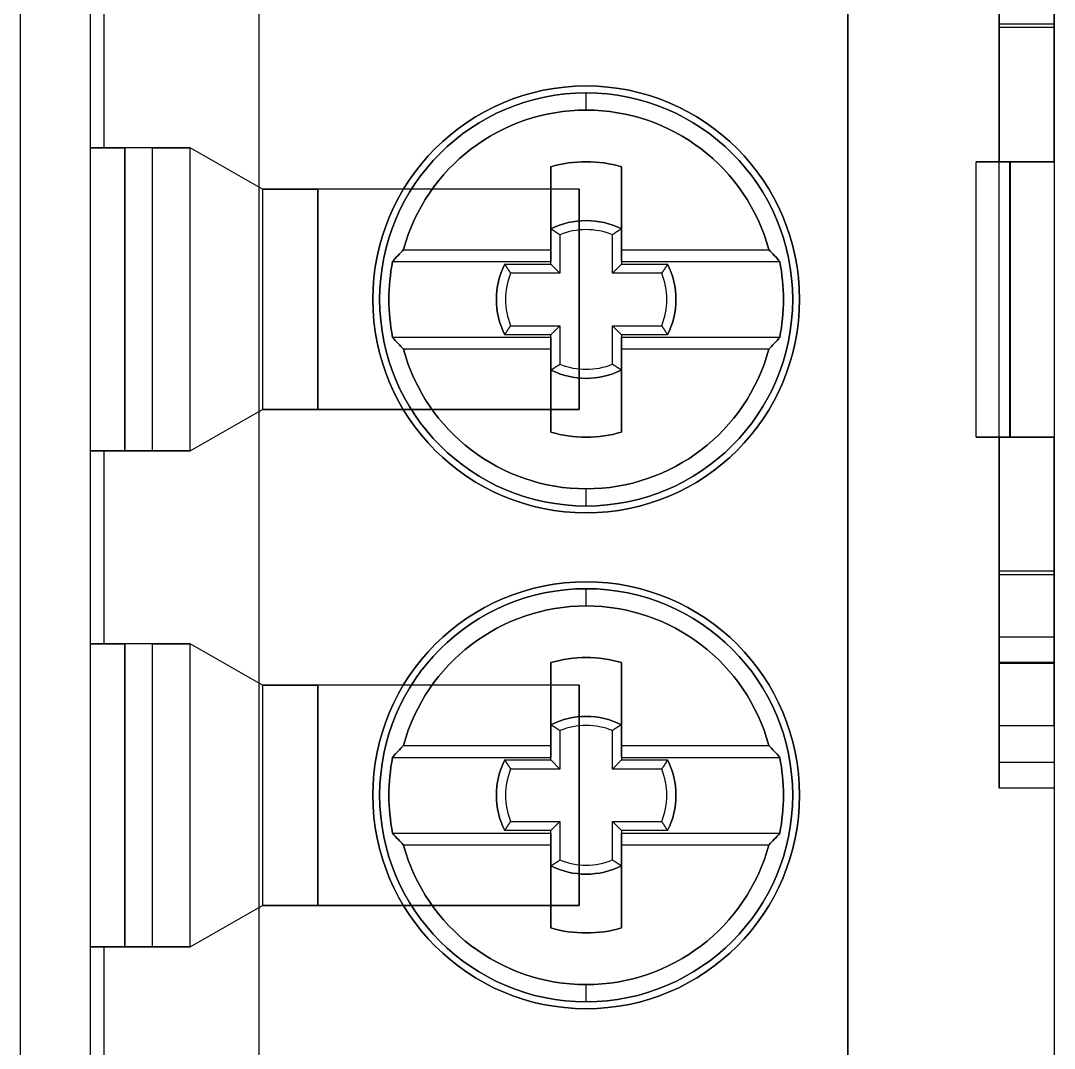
# Model space of a CAD drawing. Header units: inches. Extents: x 0 to 92454, y -34894 to 11.
# Drawn here: x 0.747 to 1.339, y 4.233 to 4.821 of the extents above; entities that cross this region are included whole.
import ezdxf

# ---------------------------------------------------------------- set-up
doc = ezdxf.new("R2010")
doc.units = ezdxf.units.IN
doc.header["$MEASUREMENT"] = 0

# ---------------------------------------------------------------- blocks, each defined once
blk = doc.blocks.new('2023_07_21_11_46_31_0481')
at = {"color": 7}
for p, q in [((18.986, 92.2, 123), (18.986, 182.6, 123)), ((20, 92.2, 151.99), (20, 182.6, 151.99)), ((22.45, 92.3, 123), (22.45, 137.3, 123)), ((31, 135.7, 142.19), (31, 93.9, 142.19)), ((31, 93.9, 151.99), (31, 135.7, 151.99)), ((34, 135.3, 152), (34, 94.3, 152)), ((20, 120.6, 151.79), (20, 123.4, 151.79)), ((20, 120.6, 123.39), (20, 123.4, 123.39)), ((20.2, 120.6, 151.99), (20.2, 123.4, 151.99)), ((20.2, 120.6, 151.99), (20.2, 123.4, 151.99)), ((20.2, 120.6, 123.19), (20.2, 123.4, 123.19)), ((34, 123.301, 142.19), (34, 120.4, 142.19)), ((34, 122.397, 151.69), (33.2, 122.397, 151.69)), ((33.2, 122.397, 151.69), (33.2, 120.4, 151.69)), ((34, 122.397, 151.69), (33.2, 122.397, 151.69)), ((34, 122.397, 151.69), (34, 120.4, 151.69)), ((34, 122.348, 150.853), (33.2, 122.348, 150.853)), ((34, 122.348, 150.853), (33.2, 122.348, 150.853)), ((27.2, 121.5, 145.49), (27.2, 121.5, 151.99)), ((27.2, 121.5, 145.49), (27.2, 121.5, 151.99)), ((27.2, 121.15, 147.89), (27.2, 121.4, 145.49)), ((27.2, 121.15, 147.89), (27.2, 121.4, 145.49)), ((20.2, 120.6, 151.99), (20.5, 120.6, 151.99)), ((20.5, 120.6, 151.99), (20.5, 116.2, 151.99)), ((21.45, 116.2, 130.69), (21.45, 120.6, 130.69)), ((22.5, 120, 130.69), (21.45, 120.6, 130.69)), ((26.685, 120.327, 146.79), (26.685, 120.327, 147.89)), ((26.685, 120.327, 146.79), (26.685, 118.95, 146.79)), ((26.685, 119.123, 147.89), (26.685, 120.327, 147.89)), ((27.715, 120.327, 146.79), (27.715, 120.327, 147.89)), ((27.715, 118.95, 146.79), (27.715, 120.327, 146.79)), ((27.715, 120.327, 147.89), (27.715, 119.123, 147.89)), ((34, 120.4, 151.69), (33.2, 120.4, 151.69)), ((33.2, 120.4, 150.684), (34, 120.4, 150.684)), ((33.356, 116.4, 142.19), (33.356, 120.4, 142.19)), ((33.356, 120.4, 142.19), (34, 120.4, 142.19)), ((27.1, 120, 130.69), (22.5, 120, 130.69)), ((27.1, 116.8, 130.69), (27.1, 120, 130.69)), ((26.688, 118.912, 146.79), (26.688, 119.425, 146.79)), ((27.712, 119.425, 146.79), (27.712, 118.912, 146.79)), ((26.819, 119.34, 146.3), (26.819, 118.781, 146.3)), ((27.581, 118.781, 146.3), (27.581, 119.34, 146.3)), ((24.547, 119.123, 147.89), (26.685, 119.123, 147.89)), ((27.715, 119.123, 147.89), (29.853, 119.123, 147.89)), ((24.389, 118.95, 146.79), (26.685, 118.95, 146.79)), ((26.017, 118.912, 146.79), (26.688, 118.912, 146.79)), ((27.712, 118.912, 146.79), (28.383, 118.912, 146.79)), ((27.715, 118.95, 146.79), (30.011, 118.95, 146.79)), ((26.819, 118.781, 146.3), (26.102, 118.781, 146.3)), ((28.298, 118.781, 146.3), (27.581, 118.781, 146.3)), ((26.102, 118.019, 146.3), (26.819, 118.019, 146.3)), ((26.819, 118.019, 146.3), (26.819, 117.46, 146.3)), ((27.581, 117.46, 146.3), (27.581, 118.019, 146.3)), ((27.581, 118.019, 146.3), (28.298, 118.019, 146.3)), ((26.688, 117.888, 146.79), (26.017, 117.888, 146.79)), ((26.688, 117.375, 146.79), (26.688, 117.888, 146.79)), ((28.383, 117.888, 146.79), (27.712, 117.888, 146.79)), ((27.712, 117.888, 146.79), (27.712, 117.375, 146.79)), ((24.389, 117.85, 146.79), (26.685, 117.85, 146.79)), ((26.685, 117.85, 146.79), (26.685, 116.473, 146.79)), ((27.715, 117.85, 146.79), (30.011, 117.85, 146.79)), ((27.715, 116.473, 146.79), (27.715, 117.85, 146.79)), ((26.685, 117.677, 147.89), (24.547, 117.677, 147.89)), ((26.685, 116.473, 147.89), (26.685, 117.677, 147.89)), ((27.715, 117.677, 147.89), (27.715, 116.473, 147.89)), ((29.853, 117.677, 147.89), (27.715, 117.677, 147.89)), ((21.45, 116.2, 130.69), (22.5, 116.8, 130.69)), ((22.5, 116.8, 130.69), (27.1, 116.8, 130.69)), ((26.685, 116.473, 146.79), (26.685, 116.473, 147.89)), ((27.715, 116.473, 146.79), (27.715, 116.473, 147.89)), ((33.2, 116.4, 151.69), (34, 116.4, 151.69)), ((33.2, 116.4, 151.69), (33.2, 114.403, 151.69)), ((34, 116.4, 150.684), (33.2, 116.4, 150.684)), ((34, 116.4, 142.19), (33.356, 116.4, 142.19)), ((34, 116.4, 151.69), (34, 114.403, 151.69)), ((34, 116.4, 142.19), (34, 113.499, 142.19)), ((20, 113.4, 151.79), (20, 116.2, 151.79)), ((20, 113.4, 123.39), (20, 116.2, 123.39)), ((20.5, 116.2, 151.99), (20.2, 116.2, 151.99)), ((20.2, 113.4, 151.99), (20.2, 116.2, 151.99)), ((20.2, 113.4, 151.99), (20.2, 116.2, 151.99)), ((20.2, 113.4, 123.19), (20.2, 116.2, 123.19)), ((27.2, 115.4, 145.49), (27.2, 115.65, 147.89)), ((27.2, 115.4, 145.49), (27.2, 115.65, 147.89)), ((27.2, 115.3, 151.99), (27.2, 115.3, 145.49)), ((27.2, 115.3, 151.99), (27.2, 115.3, 145.49)), ((34, 114.452, 150.853), (33.2, 114.452, 150.853)), ((34, 114.452, 150.853), (33.2, 114.452, 150.853)), ((27.2, 114.3, 145.49), (27.2, 114.3, 151.99)), ((27.2, 114.3, 145.49), (27.2, 114.3, 151.99)), ((34, 114.403, 151.69), (33.2, 114.403, 151.69)), ((34, 114.403, 151.69), (33.2, 114.403, 151.69)), ((27.2, 113.95, 147.89), (27.2, 114.2, 145.49)), ((27.2, 113.95, 147.89), (27.2, 114.2, 145.49)), ((20.2, 113.4, 151.99), (20.5, 113.4, 151.99)), ((20.5, 113.4, 151.99), (20.5, 109, 151.99)), ((21.45, 109, 130.69), (21.45, 113.4, 130.69)), ((22.5, 112.8, 130.69), (21.45, 113.4, 130.69)), ((33.2, 111.301, 142.19), (33.2, 113.499, 142.19)), ((33.2, 113.499, 142.19), (34, 113.499, 142.19)), ((26.685, 113.127, 146.79), (26.685, 113.127, 147.89)), ((26.685, 113.127, 146.79), (26.685, 111.75, 146.79)), ((26.685, 111.923, 147.89), (26.685, 113.127, 147.89)), ((27.715, 113.127, 146.79), (27.715, 113.127, 147.89)), ((27.715, 111.75, 146.79), (27.715, 113.127, 146.79)), ((27.715, 113.127, 147.89), (27.715, 111.923, 147.89)), ((34, 113.126, 144.542), (33.2, 113.126, 144.542)), ((34, 113.112, 149.844), (33.2, 113.112, 149.844)), ((34, 113.112, 149.844), (33.2, 113.112, 149.844)), ((27.1, 112.8, 130.69), (22.5, 112.8, 130.69)), ((27.1, 109.6, 130.69), (27.1, 112.8, 130.69)), ((26.688, 111.712, 146.79), (26.688, 112.225, 146.79)), ((27.712, 112.225, 146.79), (27.712, 111.712, 146.79)), ((34, 112.206, 149.605), (33.2, 112.206, 149.605)), ((34, 112.206, 149.605), (33.2, 112.206, 149.605)), ((26.819, 112.14, 146.3), (26.819, 111.581, 146.3)), ((27.581, 111.581, 146.3), (27.581, 112.14, 146.3)), ((24.547, 111.923, 147.89), (26.685, 111.923, 147.89)), ((27.715, 111.923, 147.89), (29.853, 111.923, 147.89)), ((24.389, 111.75, 146.79), (26.685, 111.75, 146.79)), ((26.017, 111.712, 146.79), (26.688, 111.712, 146.79)), ((27.712, 111.712, 146.79), (28.383, 111.712, 146.79)), ((27.715, 111.75, 146.79), (30.011, 111.75, 146.79)), ((26.819, 111.581, 146.3), (26.102, 111.581, 146.3)), ((28.298, 111.581, 146.3), (27.581, 111.581, 146.3)), ((34, 111.674, 144.542), (33.2, 111.674, 144.542)), ((34, 111.301, 142.19), (33.2, 111.301, 142.19)), ((34, 111.301, 142.19), (34, 95.8, 142.19)), ((26.102, 110.819, 146.3), (26.819, 110.819, 146.3)), ((26.819, 110.819, 146.3), (26.819, 110.26, 146.3)), ((27.581, 110.26, 146.3), (27.581, 110.819, 146.3)), ((27.581, 110.819, 146.3), (28.298, 110.819, 146.3)), ((26.688, 110.688, 146.79), (26.017, 110.688, 146.79)), ((26.688, 110.175, 146.79), (26.688, 110.688, 146.79)), ((28.383, 110.688, 146.79), (27.712, 110.688, 146.79)), ((27.712, 110.688, 146.79), (27.712, 110.175, 146.79)), ((24.389, 110.65, 146.79), (26.685, 110.65, 146.79)), ((26.685, 110.65, 146.79), (26.685, 109.273, 146.79)), ((27.715, 110.65, 146.79), (30.011, 110.65, 146.79)), ((27.715, 109.273, 146.79), (27.715, 110.65, 146.79)), ((26.685, 110.477, 147.89), (24.547, 110.477, 147.89)), ((26.685, 109.273, 147.89), (26.685, 110.477, 147.89)), ((27.715, 110.477, 147.89), (27.715, 109.273, 147.89)), ((29.853, 110.477, 147.89), (27.715, 110.477, 147.89)), ((21.45, 109, 130.69), (22.5, 109.6, 130.69)), ((22.5, 109.6, 130.69), (27.1, 109.6, 130.69)), ((26.685, 109.273, 146.79), (26.685, 109.273, 147.89)), ((27.715, 109.273, 146.79), (27.715, 109.273, 147.89)), ((20, 106.2, 151.79), (20, 109, 151.79)), ((20, 106.2, 123.39), (20, 109, 123.39)), ((20.5, 109, 151.99), (20.2, 109, 151.99)), ((20.2, 106.2, 151.99), (20.2, 109, 151.99)), ((20.2, 106.2, 151.99), (20.2, 109, 151.99)), ((20.2, 106.2, 123.19), (20.2, 109, 123.19)), ((27.2, 108.2, 145.49), (27.2, 108.45, 147.89)), ((27.2, 108.2, 145.49), (27.2, 108.45, 147.89)), ((27.2, 108.1, 151.99), (27.2, 108.1, 145.49)), ((27.2, 108.1, 151.99), (27.2, 108.1, 145.49))]:
    blk.add_line(p, q, dxfattribs=at)
at = {"color": 7, "extrusion": (-0.994891, 0, 0.100955)}
blk.add_line((18.986, 92.2, 123), (18.986, 182.6, 123), dxfattribs=at)
at = {"color": 7, "extrusion": (1, 0, 0)}
for p, q in [((20, 92.2, 151.99), (20, 182.6, 151.99)), ((31, 93.9, 151.99), (31, 135.7, 151.99)), ((31, 135.7, 142.19), (31, 93.9, 142.19)), ((20, 120.6, 151.79), (20, 123.4, 151.79)), ((20, 116.2, 143.99), (20, 120.6, 143.99)), ((20, 120.6, 143.99), (20, 120.6, 151.79)), ((26.685, 120.327, 146.79), (26.685, 118.95, 146.79)), ((26.685, 120.327, 146.79), (26.685, 120.327, 147.89)), ((26.685, 119.123, 147.89), (26.685, 120.327, 147.89)), ((26.685, 118.95, 146.79), (26.685, 119.123, 147.89)), ((26.685, 117.677, 147.89), (26.685, 117.85, 146.79)), ((26.685, 117.85, 146.79), (26.685, 116.473, 146.79)), ((26.685, 116.473, 147.89), (26.685, 117.677, 147.89)), ((26.685, 116.473, 146.79), (26.685, 116.473, 147.89)), ((20, 113.4, 151.79), (20, 116.2, 151.79)), ((20, 116.2, 151.79), (20, 116.2, 143.99)), ((20, 109, 143.99), (20, 113.4, 143.99)), ((20, 113.4, 143.99), (20, 113.4, 151.79)), ((26.685, 113.127, 146.79), (26.685, 111.75, 146.79)), ((26.685, 113.127, 146.79), (26.685, 113.127, 147.89)), ((26.685, 111.923, 147.89), (26.685, 113.127, 147.89)), ((26.685, 111.75, 146.79), (26.685, 111.923, 147.89)), ((26.685, 110.477, 147.89), (26.685, 110.65, 146.79)), ((26.685, 110.65, 146.79), (26.685, 109.273, 146.79)), ((26.685, 109.273, 147.89), (26.685, 110.477, 147.89)), ((26.685, 109.273, 146.79), (26.685, 109.273, 147.89)), ((20, 106.2, 151.79), (20, 109, 151.79)), ((20, 109, 151.79), (20, 109, 143.99))]:
    blk.add_line(p, q, dxfattribs=at)
at = {"color": 7, "extrusion": (0, 0, -1)}
for p, q in [((22.45, 92.3, 123.19), (22.45, 137.3, 123.19)), ((20, 120.6, 143.99), (20, 123.4, 143.99)), ((20.2, 120.6, 123.19), (20.2, 123.4, 123.19)), ((20, 116.2, 143.99), (20, 120.6, 143.99)), ((20.9, 120.6, 123.19), (20.2, 120.6, 123.19)), ((21.45, 120.6, 150.99), (20.5, 120.6, 150.99)), ((20.5, 116.2, 150.99), (20.5, 120.6, 150.99)), ((20.9, 116.2, 123.19), (20.9, 120.6, 123.19)), ((22.5, 120, 150.99), (21.45, 120.6, 150.99)), ((22.5, 120, 134.89), (22.5, 116.8, 134.89)), ((27.1, 120, 134.89), (22.5, 120, 134.89)), ((23.3, 120, 150.99), (22.5, 120, 150.99)), ((23.3, 116.8, 150.99), (23.3, 120, 150.99)), ((27.1, 120, 134.89), (27.1, 116.8, 134.89)), ((21.45, 116.2, 150.99), (22.5, 116.8, 150.99)), ((27.1, 116.8, 134.89), (22.5, 116.8, 134.89)), ((22.5, 116.8, 150.99), (23.3, 116.8, 150.99)), ((20, 113.4, 143.99), (20, 116.2, 143.99)), ((20.2, 113.4, 123.19), (20.2, 116.2, 123.19)), ((20.2, 116.2, 123.19), (20.9, 116.2, 123.19)), ((21.45, 116.2, 150.99), (20.5, 116.2, 150.99)), ((20, 109, 143.99), (20, 113.4, 143.99)), ((20.9, 113.4, 123.19), (20.2, 113.4, 123.19)), ((21.45, 113.4, 150.99), (20.5, 113.4, 150.99)), ((20.5, 109, 150.99), (20.5, 113.4, 150.99)), ((20.9, 109, 123.19), (20.9, 113.4, 123.19)), ((22.5, 112.8, 150.99), (21.45, 113.4, 150.99)), ((22.5, 112.8, 134.89), (22.5, 109.6, 134.89)), ((27.1, 112.8, 134.89), (22.5, 112.8, 134.89)), ((23.3, 112.8, 150.99), (22.5, 112.8, 150.99)), ((23.3, 109.6, 150.99), (23.3, 112.8, 150.99)), ((27.1, 112.8, 134.89), (27.1, 109.6, 134.89)), ((21.45, 109, 150.99), (22.5, 109.6, 150.99)), ((27.1, 109.6, 134.89), (22.5, 109.6, 134.89)), ((22.5, 109.6, 150.99), (23.3, 109.6, 150.99)), ((20, 106.2, 143.99), (20, 109, 143.99)), ((20.2, 106.2, 123.19), (20.2, 109, 123.19)), ((20.2, 109, 123.19), (20.9, 109, 123.19)), ((21.45, 109, 150.99), (20.5, 109, 150.99))]:
    blk.add_line(p, q, dxfattribs=at)
at = {"color": 7, "extrusion": (-1, 0, 0)}
for p, q in [((22.45, 92.3, 123), (22.45, 137.3, 123)), ((22.45, 92.3, 123.19), (22.45, 137.3, 123.19)), ((34, 135.3, 152), (34, 94.3, 152)), ((20, 120.6, 143.99), (20, 123.4, 143.99)), ((20, 120.6, 123.39), (20, 123.4, 123.39)), ((34, 123.301, 142.19), (34, 120.4, 142.19)), ((33.2, 122.397, 151.69), (33.2, 120.4, 151.69)), ((34, 122.397, 151.69), (34, 120.4, 151.69)), ((20, 120.6, 123.39), (20, 120.6, 143.99)), ((20.5, 120.6, 150.99), (20.5, 120.6, 151.99)), ((20.5, 116.2, 150.99), (20.5, 120.6, 150.99)), ((20.5, 120.6, 151.99), (20.5, 116.2, 151.99)), ((20.9, 120.6, 123.19), (20.9, 120.6, 129.09)), ((20.9, 116.2, 123.19), (20.9, 120.6, 123.19)), ((20.9, 116.2, 129.09), (20.9, 120.6, 129.09)), ((21.45, 116.2, 130.69), (21.45, 120.6, 130.69)), ((21.45, 120.6, 129.64), (21.45, 120.6, 130.69)), ((21.45, 116.2, 129.64), (21.45, 120.6, 129.64)), ((27.715, 120.327, 147.89), (27.715, 119.123, 147.89)), ((27.715, 120.327, 146.79), (27.715, 120.327, 147.89)), ((27.715, 118.95, 146.79), (27.715, 120.327, 146.79)), ((33.2, 120.4, 151.69), (33.2, 120.4, 150.684)), ((34, 120.4, 151.69), (34, 120.4, 151.99)), ((34, 120.4, 151.99), (34, 116.4, 151.99)), ((34, 120.4, 142.19), (34, 120.4, 150.684)), ((22.5, 120, 143.104), (22.5, 116.8, 143.104)), ((22.5, 120, 143.104), (22.5, 120, 134.89)), ((22.5, 120, 134.89), (22.5, 116.8, 134.89)), ((23.3, 120, 144.49), (23.3, 116.8, 144.49)), ((23.3, 116.8, 150.99), (23.3, 120, 150.99)), ((23.3, 120, 150.99), (23.3, 120, 144.49)), ((27.1, 116.8, 130.69), (27.1, 120, 130.69)), ((27.1, 120, 134.89), (27.1, 116.8, 134.89)), ((27.1, 120, 130.69), (27.1, 120, 134.89)), ((27.715, 119.123, 147.89), (27.715, 118.95, 146.79)), ((27.715, 117.85, 146.79), (27.715, 117.677, 147.89)), ((27.715, 116.473, 146.79), (27.715, 117.85, 146.79)), ((27.715, 117.677, 147.89), (27.715, 116.473, 147.89)), ((22.5, 116.8, 143.104), (22.5, 116.8, 134.89)), ((23.3, 116.8, 150.99), (23.3, 116.8, 144.49)), ((27.1, 116.8, 134.89), (27.1, 116.8, 130.69)), ((27.715, 116.473, 146.79), (27.715, 116.473, 147.89)), ((33.2, 116.4, 151.69), (33.2, 114.403, 151.69)), ((33.2, 116.4, 150.684), (33.2, 116.4, 151.69)), ((34, 116.4, 151.99), (34, 116.4, 151.69)), ((34, 116.4, 151.69), (34, 114.403, 151.69)), ((34, 116.4, 142.19), (34, 113.499, 142.19)), ((34, 116.4, 150.684), (34, 116.4, 142.19)), ((20, 113.4, 143.99), (20, 116.2, 143.99)), ((20, 116.2, 143.99), (20, 116.2, 123.39)), ((20, 113.4, 123.39), (20, 116.2, 123.39)), ((20.5, 116.2, 150.99), (20.5, 116.2, 151.99)), ((20.9, 116.2, 123.19), (20.9, 116.2, 129.09)), ((21.45, 116.2, 129.64), (21.45, 116.2, 130.69)), ((20, 113.4, 123.39), (20, 113.4, 143.99)), ((20.5, 113.4, 150.99), (20.5, 113.4, 151.99)), ((20.5, 109, 150.99), (20.5, 113.4, 150.99)), ((20.5, 113.4, 151.99), (20.5, 109, 151.99)), ((20.9, 113.4, 123.19), (20.9, 113.4, 129.09)), ((20.9, 109, 123.19), (20.9, 113.4, 123.19)), ((20.9, 109, 129.09), (20.9, 113.4, 129.09)), ((21.45, 109, 130.69), (21.45, 113.4, 130.69)), ((21.45, 113.4, 129.64), (21.45, 113.4, 130.69)), ((21.45, 109, 129.64), (21.45, 113.4, 129.64)), ((33.2, 111.301, 142.19), (33.2, 113.499, 142.19)), ((33.2, 113.499, 142.19), (33.2, 113.126, 144.542)), ((34, 113.499, 142.19), (34, 113.126, 144.542)), ((27.715, 113.127, 147.89), (27.715, 111.923, 147.89)), ((27.715, 113.127, 146.79), (27.715, 113.127, 147.89)), ((27.715, 111.75, 146.79), (27.715, 113.127, 146.79)), ((22.5, 112.8, 143.104), (22.5, 109.6, 143.104)), ((22.5, 112.8, 143.104), (22.5, 112.8, 134.89)), ((22.5, 112.8, 134.89), (22.5, 109.6, 134.89)), ((23.3, 112.8, 144.49), (23.3, 109.6, 144.49)), ((23.3, 109.6, 150.99), (23.3, 112.8, 150.99)), ((23.3, 112.8, 150.99), (23.3, 112.8, 144.49)), ((27.1, 109.6, 130.69), (27.1, 112.8, 130.69)), ((27.1, 112.8, 134.89), (27.1, 109.6, 134.89)), ((27.1, 112.8, 130.69), (27.1, 112.8, 134.89)), ((27.715, 111.923, 147.89), (27.715, 111.75, 146.79)), ((33.2, 111.674, 144.542), (33.2, 111.301, 142.19)), ((34, 111.674, 144.542), (34, 111.301, 142.19)), ((34, 111.301, 142.19), (34, 95.8, 142.19)), ((27.715, 110.65, 146.79), (27.715, 110.477, 147.89)), ((27.715, 109.273, 146.79), (27.715, 110.65, 146.79)), ((27.715, 110.477, 147.89), (27.715, 109.273, 147.89)), ((22.5, 109.6, 143.104), (22.5, 109.6, 134.89)), ((23.3, 109.6, 150.99), (23.3, 109.6, 144.49)), ((27.1, 109.6, 134.89), (27.1, 109.6, 130.69)), ((27.715, 109.273, 146.79), (27.715, 109.273, 147.89)), ((20, 106.2, 143.99), (20, 109, 143.99)), ((20, 109, 143.99), (20, 109, 123.39)), ((20, 106.2, 123.39), (20, 109, 123.39)), ((20.5, 109, 150.99), (20.5, 109, 151.99)), ((20.9, 109, 123.19), (20.9, 109, 129.09)), ((21.45, 109, 129.64), (21.45, 109, 130.69))]:
    blk.add_line(p, q, dxfattribs=at)
at = {"color": 7, "extrusion": (0, -1, 0)}
for p, q in [((20, 120.6, 143.99), (20, 120.6, 151.79)), ((20, 120.6, 123.39), (20, 120.6, 143.99)), ((20.2, 120.6, 151.99), (20.5, 120.6, 151.99)), ((20.9, 120.6, 123.19), (20.2, 120.6, 123.19)), ((21.45, 120.6, 150.99), (20.5, 120.6, 150.99)), ((20.5, 120.6, 150.99), (20.5, 120.6, 151.99)), ((20.9, 120.6, 123.19), (20.9, 120.6, 129.09)), ((20.9, 120.6, 129.09), (21.45, 120.6, 129.64)), ((21.45, 120.6, 129.64), (21.45, 120.6, 130.69)), ((21.45, 120.6, 130.69), (21.45, 120.6, 150.99)), ((22.5, 120, 143.104), (23.3, 120, 144.49)), ((23.3, 120, 150.99), (22.5, 120, 150.99)), ((22.5, 120, 150.99), (22.5, 120, 143.104)), ((27.1, 120, 134.89), (22.5, 120, 134.89)), ((22.5, 120, 134.89), (22.5, 120, 130.69)), ((27.1, 120, 130.69), (22.5, 120, 130.69)), ((23.3, 120, 150.99), (23.3, 120, 144.49)), ((27.1, 120, 130.69), (27.1, 120, 134.89)), ((33.2, 116.4, 151.971), (32.866, 116.4, 147.112)), ((32.866, 116.4, 147.112), (33.361, 116.4, 142.256)), ((34, 116.4, 150.684), (33.2, 116.4, 150.684)), ((33.2, 116.4, 150.684), (33.2, 116.4, 151.69)), ((33.2, 116.4, 151.69), (34, 116.4, 151.69)), ((34, 116.4, 151.99), (33.2, 116.4, 151.971)), ((33.357, 116.4, 142.256), (33.356, 116.4, 142.19)), ((34, 116.4, 142.19), (33.356, 116.4, 142.19)), ((33.361, 116.4, 142.256), (33.357, 116.4, 142.256)), ((34, 116.4, 150.684), (34, 116.4, 142.19)), ((34, 116.4, 151.99), (34, 116.4, 151.69)), ((20, 113.4, 143.99), (20, 113.4, 151.79)), ((20, 113.4, 123.39), (20, 113.4, 143.99)), ((20.2, 113.4, 151.99), (20.5, 113.4, 151.99)), ((20.9, 113.4, 123.19), (20.2, 113.4, 123.19)), ((21.45, 113.4, 150.99), (20.5, 113.4, 150.99)), ((20.5, 113.4, 150.99), (20.5, 113.4, 151.99)), ((20.9, 113.4, 123.19), (20.9, 113.4, 129.09)), ((20.9, 113.4, 129.09), (21.45, 113.4, 129.64)), ((21.45, 113.4, 129.64), (21.45, 113.4, 130.69)), ((21.45, 113.4, 130.69), (21.45, 113.4, 150.99)), ((22.5, 112.8, 143.104), (23.3, 112.8, 144.49)), ((23.3, 112.8, 150.99), (22.5, 112.8, 150.99)), ((22.5, 112.8, 150.99), (22.5, 112.8, 143.104)), ((27.1, 112.8, 134.89), (22.5, 112.8, 134.89)), ((22.5, 112.8, 134.89), (22.5, 112.8, 130.69)), ((27.1, 112.8, 130.69), (22.5, 112.8, 130.69)), ((23.3, 112.8, 150.99), (23.3, 112.8, 144.49)), ((27.1, 112.8, 130.69), (27.1, 112.8, 134.89))]:
    blk.add_line(p, q, dxfattribs=at)
at = {"color": 7, "extrusion": (-0.707107, 0, 0.707107)}
for p, q in [((20.9, 120.6, 129.09), (21.45, 120.6, 129.64)), ((20.9, 116.2, 129.09), (20.9, 120.6, 129.09)), ((21.45, 116.2, 129.64), (21.45, 120.6, 129.64)), ((20.9, 116.2, 129.09), (21.45, 116.2, 129.64)), ((20.9, 113.4, 129.09), (21.45, 113.4, 129.64)), ((20.9, 109, 129.09), (20.9, 113.4, 129.09)), ((21.45, 109, 129.64), (21.45, 113.4, 129.64)), ((20.9, 109, 129.09), (21.45, 109, 129.64))]:
    blk.add_line(p, q, dxfattribs=at)
at = {"color": 7, "extrusion": (-0.496139, -0.868243, 0)}
for p, q in [((22.5, 120, 130.69), (21.45, 120.6, 130.69)), ((22.5, 120, 150.99), (21.45, 120.6, 150.99)), ((21.45, 120.6, 130.69), (21.45, 120.6, 150.99)), ((22.5, 120, 134.89), (22.5, 120, 130.69)), ((22.5, 120, 143.104), (22.5, 120, 134.89)), ((22.5, 120, 150.99), (22.5, 120, 143.104)), ((22.5, 112.8, 130.69), (21.45, 113.4, 130.69)), ((22.5, 112.8, 150.99), (21.45, 113.4, 150.99)), ((21.45, 113.4, 130.69), (21.45, 113.4, 150.99)), ((22.5, 112.8, 134.89), (22.5, 112.8, 130.69)), ((22.5, 112.8, 143.104), (22.5, 112.8, 134.89)), ((22.5, 112.8, 150.99), (22.5, 112.8, 143.104))]:
    blk.add_line(p, q, dxfattribs=at)
at = {"color": 7, "extrusion": (-0.99764, 0, 0.068656)}
for p, q in [((33.2, 120.4, 151.971), (32.866, 120.4, 147.112)), ((32.866, 116.4, 147.112), (32.866, 120.4, 147.112)), ((33.2, 116.4, 151.971), (33.2, 120.4, 151.971)), ((33.2, 116.4, 151.971), (32.866, 116.4, 147.112))]:
    blk.add_line(p, q, dxfattribs=at)
at = {"color": 7, "extrusion": (-0.994842, 0, -0.101437)}
for p, q in [((32.866, 120.4, 147.112), (33.361, 120.4, 142.256)), ((32.866, 116.4, 147.112), (32.866, 120.4, 147.112)), ((33.361, 116.4, 142.256), (33.361, 120.4, 142.256)), ((32.866, 116.4, 147.112), (33.361, 116.4, 142.256))]:
    blk.add_line(p, q, dxfattribs=at)
at = {"color": 7, "extrusion": (0, 1, 0)}
for p, q in [((32.866, 120.4, 147.112), (33.361, 120.4, 142.256)), ((33.2, 120.4, 151.971), (32.866, 120.4, 147.112)), ((34, 120.4, 151.99), (33.2, 120.4, 151.971)), ((34, 120.4, 151.69), (33.2, 120.4, 151.69)), ((33.2, 120.4, 151.69), (33.2, 120.4, 150.684)), ((33.2, 120.4, 150.684), (34, 120.4, 150.684)), ((33.356, 120.4, 142.19), (34, 120.4, 142.19)), ((33.357, 120.4, 142.256), (33.356, 120.4, 142.19)), ((33.361, 120.4, 142.256), (33.357, 120.4, 142.256)), ((34, 120.4, 142.19), (34, 120.4, 150.684)), ((34, 120.4, 151.69), (34, 120.4, 151.99)), ((27.1, 116.8, 134.89), (22.5, 116.8, 134.89)), ((22.5, 116.8, 130.69), (27.1, 116.8, 130.69)), ((22.5, 116.8, 134.89), (22.5, 116.8, 130.69)), ((23.3, 116.8, 144.49), (22.5, 116.8, 143.104)), ((22.5, 116.8, 150.99), (22.5, 116.8, 143.104)), ((22.5, 116.8, 150.99), (23.3, 116.8, 150.99)), ((23.3, 116.8, 150.99), (23.3, 116.8, 144.49)), ((27.1, 116.8, 134.89), (27.1, 116.8, 130.69)), ((20, 116.2, 143.99), (20, 116.2, 123.39)), ((20, 116.2, 151.79), (20, 116.2, 143.99)), ((20.2, 116.2, 123.19), (20.9, 116.2, 123.19)), ((20.5, 116.2, 151.99), (20.2, 116.2, 151.99)), ((20.5, 116.2, 150.99), (20.5, 116.2, 151.99)), ((21.45, 116.2, 150.99), (20.5, 116.2, 150.99)), ((20.9, 116.2, 129.09), (21.45, 116.2, 129.64)), ((20.9, 116.2, 123.19), (20.9, 116.2, 129.09)), ((21.45, 116.2, 130.69), (21.45, 116.2, 150.99)), ((21.45, 116.2, 129.64), (21.45, 116.2, 130.69)), ((27.1, 109.6, 134.89), (22.5, 109.6, 134.89)), ((22.5, 109.6, 130.69), (27.1, 109.6, 130.69)), ((22.5, 109.6, 134.89), (22.5, 109.6, 130.69)), ((23.3, 109.6, 144.49), (22.5, 109.6, 143.104)), ((22.5, 109.6, 150.99), (22.5, 109.6, 143.104)), ((22.5, 109.6, 150.99), (23.3, 109.6, 150.99)), ((23.3, 109.6, 150.99), (23.3, 109.6, 144.49)), ((27.1, 109.6, 134.89), (27.1, 109.6, 130.69)), ((20, 109, 143.99), (20, 109, 123.39)), ((20, 109, 151.79), (20, 109, 143.99)), ((20.2, 109, 123.19), (20.9, 109, 123.19)), ((20.5, 109, 151.99), (20.2, 109, 151.99)), ((20.5, 109, 150.99), (20.5, 109, 151.99)), ((21.45, 109, 150.99), (20.5, 109, 150.99)), ((20.9, 109, 129.09), (21.45, 109, 129.64)), ((20.9, 109, 123.19), (20.9, 109, 129.09)), ((21.45, 109, 130.69), (21.45, 109, 150.99)), ((21.45, 109, 129.64), (21.45, 109, 130.69))]:
    blk.add_line(p, q, dxfattribs=at)
at = {"color": 7, "extrusion": (-0.02379, 0, 0.999717)}
for p, q in [((34, 120.4, 151.99), (33.2, 120.4, 151.971)), ((33.2, 116.4, 151.971), (33.2, 120.4, 151.971)), ((34, 120.4, 151.99), (34, 116.4, 151.99)), ((34, 116.4, 151.99), (33.2, 116.4, 151.971))]:
    blk.add_line(p, q, dxfattribs=at)
at = {"color": 7, "extrusion": (-0.999986, 0, 0.005202)}
for p, q in [((33.356, 116.4, 142.19), (33.356, 120.4, 142.19)), ((33.357, 120.4, 142.256), (33.356, 120.4, 142.19)), ((33.357, 116.4, 142.256), (33.357, 120.4, 142.256)), ((33.357, 116.4, 142.256), (33.356, 116.4, 142.19))]:
    blk.add_line(p, q, dxfattribs=at)
at = {"color": 7, "extrusion": (-2.31898e-06, 0, 1)}
for p, q in [((33.361, 120.4, 142.256), (33.357, 120.4, 142.256)), ((33.357, 116.4, 142.256), (33.357, 120.4, 142.256)), ((33.361, 116.4, 142.256), (33.361, 120.4, 142.256)), ((33.361, 116.4, 142.256), (33.357, 116.4, 142.256))]:
    blk.add_line(p, q, dxfattribs=at)
at = {"color": 7, "extrusion": (-0.866025, 0, 0.5)}
for p, q in [((22.5, 120, 143.104), (23.3, 120, 144.49)), ((22.5, 120, 143.104), (22.5, 116.8, 143.104)), ((23.3, 120, 144.49), (23.3, 116.8, 144.49)), ((23.3, 116.8, 144.49), (22.5, 116.8, 143.104)), ((22.5, 112.8, 143.104), (23.3, 112.8, 144.49)), ((22.5, 112.8, 143.104), (22.5, 109.6, 143.104)), ((23.3, 112.8, 144.49), (23.3, 109.6, 144.49)), ((23.3, 109.6, 144.49), (22.5, 109.6, 143.104))]:
    blk.add_line(p, q, dxfattribs=at)
at = {"color": 7, "extrusion": (0.965926, 0, 0.258819)}
for p, q in [((26.688, 118.912, 146.79), (26.688, 119.425, 146.79)), ((26.819, 119.34, 146.3), (26.819, 118.781, 146.3)), ((26.688, 118.912, 146.79), (26.819, 118.781, 146.3)), ((26.688, 117.888, 146.79), (26.819, 118.019, 146.3)), ((26.819, 118.019, 146.3), (26.819, 117.46, 146.3)), ((26.688, 117.375, 146.79), (26.688, 117.888, 146.79)), ((26.688, 111.712, 146.79), (26.688, 112.225, 146.79)), ((26.819, 112.14, 146.3), (26.819, 111.581, 146.3)), ((26.688, 111.712, 146.79), (26.819, 111.581, 146.3)), ((26.688, 110.688, 146.79), (26.819, 110.819, 146.3)), ((26.819, 110.819, 146.3), (26.819, 110.26, 146.3)), ((26.688, 110.175, 146.79), (26.688, 110.688, 146.79))]:
    blk.add_line(p, q, dxfattribs=at)
at = {"color": 7, "extrusion": (-0.965926, 0, 0.258819)}
for p, q in [((27.712, 119.425, 146.79), (27.712, 118.912, 146.79)), ((27.581, 118.781, 146.3), (27.581, 119.34, 146.3)), ((27.712, 118.912, 146.79), (27.581, 118.781, 146.3)), ((27.712, 117.888, 146.79), (27.581, 118.019, 146.3)), ((27.581, 117.46, 146.3), (27.581, 118.019, 146.3)), ((27.712, 117.888, 146.79), (27.712, 117.375, 146.79)), ((27.712, 112.225, 146.79), (27.712, 111.712, 146.79)), ((27.581, 111.581, 146.3), (27.581, 112.14, 146.3)), ((27.712, 111.712, 146.79), (27.581, 111.581, 146.3)), ((27.712, 110.688, 146.79), (27.581, 110.819, 146.3)), ((27.581, 110.26, 146.3), (27.581, 110.819, 146.3)), ((27.712, 110.688, 146.79), (27.712, 110.175, 146.79))]:
    blk.add_line(p, q, dxfattribs=at)
at = {"color": 7, "extrusion": (0, -0.987801, 0.155722)}
for p, q in [((24.547, 119.123, 147.89), (26.685, 119.123, 147.89)), ((26.685, 118.95, 146.79), (26.685, 119.123, 147.89)), ((27.715, 119.123, 147.89), (27.715, 118.95, 146.79)), ((27.715, 119.123, 147.89), (29.853, 119.123, 147.89)), ((24.389, 118.95, 146.79), (26.685, 118.95, 146.79)), ((27.715, 118.95, 146.79), (30.011, 118.95, 146.79)), ((24.547, 111.923, 147.89), (26.685, 111.923, 147.89)), ((26.685, 111.75, 146.79), (26.685, 111.923, 147.89)), ((27.715, 111.923, 147.89), (27.715, 111.75, 146.79)), ((27.715, 111.923, 147.89), (29.853, 111.923, 147.89)), ((24.389, 111.75, 146.79), (26.685, 111.75, 146.79)), ((27.715, 111.75, 146.79), (30.011, 111.75, 146.79))]:
    blk.add_line(p, q, dxfattribs=at)
at = {"color": 7, "extrusion": (0, -0.965926, 0.258819)}
for p, q in [((26.017, 118.912, 146.79), (26.688, 118.912, 146.79)), ((26.688, 118.912, 146.79), (26.819, 118.781, 146.3)), ((27.712, 118.912, 146.79), (27.581, 118.781, 146.3)), ((27.712, 118.912, 146.79), (28.383, 118.912, 146.79)), ((26.819, 118.781, 146.3), (26.102, 118.781, 146.3)), ((28.298, 118.781, 146.3), (27.581, 118.781, 146.3)), ((26.017, 111.712, 146.79), (26.688, 111.712, 146.79)), ((26.688, 111.712, 146.79), (26.819, 111.581, 146.3)), ((27.712, 111.712, 146.79), (27.581, 111.581, 146.3)), ((27.712, 111.712, 146.79), (28.383, 111.712, 146.79)), ((26.819, 111.581, 146.3), (26.102, 111.581, 146.3)), ((28.298, 111.581, 146.3), (27.581, 111.581, 146.3))]:
    blk.add_line(p, q, dxfattribs=at)
at = {"color": 7, "extrusion": (0, 0.965926, 0.258819)}
for p, q in [((26.102, 118.019, 146.3), (26.819, 118.019, 146.3)), ((26.688, 117.888, 146.79), (26.819, 118.019, 146.3)), ((27.581, 118.019, 146.3), (28.298, 118.019, 146.3)), ((27.712, 117.888, 146.79), (27.581, 118.019, 146.3)), ((26.688, 117.888, 146.79), (26.017, 117.888, 146.79)), ((28.383, 117.888, 146.79), (27.712, 117.888, 146.79)), ((26.102, 110.819, 146.3), (26.819, 110.819, 146.3)), ((26.688, 110.688, 146.79), (26.819, 110.819, 146.3)), ((27.581, 110.819, 146.3), (28.298, 110.819, 146.3)), ((27.712, 110.688, 146.79), (27.581, 110.819, 146.3)), ((26.688, 110.688, 146.79), (26.017, 110.688, 146.79)), ((28.383, 110.688, 146.79), (27.712, 110.688, 146.79))]:
    blk.add_line(p, q, dxfattribs=at)
at = {"color": 7, "extrusion": (0, 0.987801, 0.155722)}
for p, q in [((24.389, 117.85, 146.79), (26.685, 117.85, 146.79)), ((26.685, 117.677, 147.89), (26.685, 117.85, 146.79)), ((27.715, 117.85, 146.79), (27.715, 117.677, 147.89)), ((27.715, 117.85, 146.79), (30.011, 117.85, 146.79)), ((26.685, 117.677, 147.89), (24.547, 117.677, 147.89)), ((29.853, 117.677, 147.89), (27.715, 117.677, 147.89)), ((24.389, 110.65, 146.79), (26.685, 110.65, 146.79)), ((26.685, 110.477, 147.89), (26.685, 110.65, 146.79)), ((27.715, 110.65, 146.79), (27.715, 110.477, 147.89)), ((27.715, 110.65, 146.79), (30.011, 110.65, 146.79)), ((26.685, 110.477, 147.89), (24.547, 110.477, 147.89)), ((29.853, 110.477, 147.89), (27.715, 110.477, 147.89))]:
    blk.add_line(p, q, dxfattribs=at)
at = {"color": 7, "extrusion": (-0.496139, 0.868243, 0)}
for p, q in [((21.45, 116.2, 130.69), (22.5, 116.8, 130.69)), ((21.45, 116.2, 150.99), (22.5, 116.8, 150.99)), ((22.5, 116.8, 150.99), (22.5, 116.8, 143.104)), ((22.5, 116.8, 143.104), (22.5, 116.8, 134.89)), ((22.5, 116.8, 134.89), (22.5, 116.8, 130.69)), ((21.45, 116.2, 130.69), (21.45, 116.2, 150.99)), ((21.45, 109, 130.69), (22.5, 109.6, 130.69)), ((21.45, 109, 150.99), (22.5, 109.6, 150.99)), ((22.5, 109.6, 150.99), (22.5, 109.6, 143.104)), ((22.5, 109.6, 143.104), (22.5, 109.6, 134.89)), ((22.5, 109.6, 134.89), (22.5, 109.6, 130.69)), ((21.45, 109, 130.69), (21.45, 109, 150.99))]:
    blk.add_line(p, q, dxfattribs=at)
at = {"color": 7, "extrusion": (0, 0.987676, 0.15651)}
for p, q in [((33.2, 113.499, 142.19), (34, 113.499, 142.19)), ((33.2, 113.499, 142.19), (33.2, 113.126, 144.542)), ((34, 113.499, 142.19), (34, 113.126, 144.542)), ((34, 113.126, 144.542), (33.2, 113.126, 144.542))]:
    blk.add_line(p, q, dxfattribs=at)
at = {"color": 7, "extrusion": (0, -0.987676, 0.15651)}
for p, q in [((34, 111.674, 144.542), (33.2, 111.674, 144.542)), ((33.2, 111.674, 144.542), (33.2, 111.301, 142.19)), ((34, 111.674, 144.542), (34, 111.301, 142.19)), ((34, 111.301, 142.19), (33.2, 111.301, 142.19))]:
    blk.add_line(p, q, dxfattribs=at)
at = {"color": 7, "extrusion": (1, 0, 0)}
for centre, radius, start, end in [((122.397, 149.49, 33.2), 2.2, 3.0081, 90), ((122.397, 149.49, 34), 2.2, 3.0081, 90), ((119.369, 173.83, 33.2), 23.169, 272.5495, 277.3853), ((119.369, 173.83, 34), 23.169, 272.5495, 277.3853), ((117.431, 173.83, 33.2), 23.169, 262.6147, 267.4505), ((117.431, 173.83, 34), 23.169, 262.6147, 267.4505), ((114.403, 149.49, 33.2), 2.2, 90, 176.9919), ((114.403, 149.49, 34), 2.2, 90, 176.9919)]:
    blk.add_arc(centre, radius, start, end, dxfattribs=at)
at = {"color": 7, "extrusion": (-1, 0, 0)}
for centre, radius, start, end in [((-122.397, 149.49, -33.2), 2.2, 90, 176.9919), ((-122.397, 149.49, -34), 2.2, 90, 176.9919), ((-122.502, 149.663, -33.2), 1.2, 82.6147, 171.3068), ((-122.502, 149.663, -33.2), 1.2, 82.6147, 171.3068), ((-122.502, 149.663, -34), 1.2, 82.6147, 171.3068), ((-122.502, 149.663, -34), 1.2, 82.6147, 171.3068), ((-119.369, 173.83, -33.2), 23.169, 262.6147, 267.4505), ((-119.369, 173.83, -34), 23.169, 262.6147, 267.4505), ((-117.431, 173.83, -33.2), 23.169, 272.5495, 277.3853), ((-117.431, 173.83, -34), 23.169, 272.5495, 277.3853), ((-114.298, 149.663, -33.2), 1.2, 8.6932, 97.3853), ((-114.298, 149.663, -33.2), 1.2, 8.6932, 97.3853), ((-114.298, 149.663, -34), 1.2, 8.6932, 97.3853), ((-114.298, 149.663, -34), 1.2, 8.6932, 97.3853), ((-114.403, 149.49, -33.2), 2.2, 3.0081, 90), ((-114.403, 149.49, -34), 2.2, 3.0081, 90), ((-130.148, 147.24, -33.2), 17.234, 350.9956, 8.6932), ((-130.148, 147.24, -33.2), 17.234, 350.9956, 8.6932), ((-130.148, 147.24, -34), 17.234, 350.9956, 8.6932), ((-130.148, 147.24, -34), 17.234, 350.9956, 8.6932), ((-63.602, 152.16, -33.2), 48.672, 183.0081, 189.0044), ((-63.602, 152.16, -33.2), 48.672, 183.0081, 189.0044), ((-63.602, 152.16, -34), 48.672, 183.0081, 189.0044), ((-63.602, 152.16, -34), 48.672, 183.0081, 189.0044)]:
    blk.add_arc(centre, radius, start, end, dxfattribs=at)
at = {"color": 7, "extrusion": (0, 0, -1)}
for centre, radius, start, end in [((-27.2, 118.4, -151.99), 3.1, 270, 90), ((-27.2, 118.4, -145.49), 3.1, 270, 90), ((-27.2, 118.4, -145.49), 3.1, 90, 270), ((-27.2, 118.4, -151.99), 3.1, 90, 270), ((-27.2, 118.4, -145.49), 3, 270, 90), ((-27.2, 118.4, -145.49), 3, 90, 270), ((-27.2, 118.4, -147.89), 2.75, 15.2523, 90), ((-27.2, 118.4, -147.89), 2.75, 90, 164.7477), ((-27.2, 118.55, -147.89), 1.85, 73.8366, 106.1634), ((-27.2, 118.4, -146.79), 1.146, 63.4329, 116.5671), ((-27.2, 118.4, -146.79), 2.865, 348.9302, 11.0698), ((-27.042, 118.4, -146.79), 1.146, 333.4329, 26.5671), ((-27.358, 118.4, -146.79), 1.146, 153.4329, 206.5671), ((-27.2, 118.4, -146.79), 2.865, 168.9302, 191.0698), ((-27.2, 118.4, -147.89), 2.75, 270, 344.7477), ((-27.2, 118.4, -147.89), 2.75, 195.2523, 270), ((-27.2, 118.4, -146.79), 1.146, 243.4329, 296.5671), ((-27.2, 118.25, -147.89), 1.85, 253.8366, 286.1634), ((-27.2, 111.2, -151.99), 3.1, 270, 90), ((-27.2, 111.2, -145.49), 3.1, 270, 90), ((-27.2, 111.2, -145.49), 3.1, 90, 270), ((-27.2, 111.2, -151.99), 3.1, 90, 270), ((-27.2, 111.2, -145.49), 3, 270, 90), ((-27.2, 111.2, -145.49), 3, 90, 270), ((-27.2, 111.2, -147.89), 2.75, 15.2523, 90), ((-27.2, 111.2, -147.89), 2.75, 90, 164.7477), ((-27.2, 111.35, -147.89), 1.85, 73.8366, 106.1634), ((-27.2, 111.2, -146.79), 1.146, 63.4329, 116.5671), ((-27.2, 111.2, -146.79), 2.865, 348.9302, 11.0698), ((-27.042, 111.2, -146.79), 1.146, 333.4329, 26.5671), ((-27.358, 111.2, -146.79), 1.146, 153.4329, 206.5671), ((-27.2, 111.2, -146.79), 2.865, 168.9302, 191.0698), ((-27.2, 111.2, -147.89), 2.75, 270, 344.7477), ((-27.2, 111.2, -147.89), 2.75, 195.2523, 270), ((-27.2, 111.2, -146.79), 1.146, 243.4329, 296.5671), ((-27.2, 111.05, -147.89), 1.85, 253.8366, 286.1634)]:
    blk.add_arc(centre, radius, start, end, dxfattribs=at)
at = {"color": 7}
for centre, radius, start, end in [((27.2, 118.4, 145.49), 3.1, 90, 270), ((27.2, 118.4, 151.99), 3.1, 90, 270), ((27.2, 118.4, 145.49), 3.1, 270, 90), ((27.2, 118.4, 151.99), 3.1, 270, 90), ((27.2, 118.4, 145.49), 3, 90, 270), ((27.2, 118.4, 145.49), 3, 270, 90), ((27.2, 118.4, 147.89), 2.75, 90, 164.7477), ((27.2, 118.4, 147.89), 2.75, 15.2523, 90), ((27.2, 118.55, 146.79), 1.85, 73.8366, 106.1634), ((27.2, 118.55, 146.79), 1.85, 73.8366, 106.1634), ((27.2, 118.55, 147.89), 1.85, 73.8366, 106.1634), ((27.2, 118.4, 146.79), 1.146, 63.4329, 116.5671), ((27.2, 118.4, 146.3), 1.014, 67.9332, 112.0668), ((27.2, 118.4, 146.3), 1.014, 67.9332, 112.0668), ((27.2, 118.4, 146.79), 2.865, 168.9302, 191.0698), ((27.042, 118.4, 146.79), 1.146, 153.4329, 206.5671), ((27.358, 118.4, 146.79), 1.146, 333.4329, 26.5671), ((27.2, 118.4, 146.79), 2.865, 348.9302, 11.0698), ((27.042, 118.4, 146.3), 1.014, 157.9332, 202.0668), ((27.042, 118.4, 146.3), 1.014, 157.9332, 202.0668), ((27.358, 118.4, 146.3), 1.014, 337.9332, 22.0668), ((27.358, 118.4, 146.3), 1.014, 337.9332, 22.0668), ((27.2, 118.4, 147.89), 2.75, 195.2523, 270), ((27.2, 118.4, 147.89), 2.75, 270, 344.7477), ((27.2, 118.4, 146.3), 1.014, 247.9332, 292.0668), ((27.2, 118.4, 146.3), 1.014, 247.9332, 292.0668), ((27.2, 118.4, 146.79), 1.146, 243.4329, 296.5671), ((27.2, 118.25, 146.79), 1.85, 253.8366, 286.1634), ((27.2, 118.25, 147.89), 1.85, 253.8366, 286.1634), ((27.2, 118.25, 146.79), 1.85, 253.8366, 286.1634), ((27.2, 111.2, 145.49), 3.1, 90, 270), ((27.2, 111.2, 151.99), 3.1, 90, 270), ((27.2, 111.2, 145.49), 3.1, 270, 90), ((27.2, 111.2, 151.99), 3.1, 270, 90), ((27.2, 111.2, 145.49), 3, 90, 270), ((27.2, 111.2, 145.49), 3, 270, 90), ((27.2, 111.2, 147.89), 2.75, 90, 164.7477), ((27.2, 111.2, 147.89), 2.75, 15.2523, 90), ((27.2, 111.35, 146.79), 1.85, 73.8366, 106.1634), ((27.2, 111.35, 146.79), 1.85, 73.8366, 106.1634), ((27.2, 111.35, 147.89), 1.85, 73.8366, 106.1634), ((27.2, 111.2, 146.79), 1.146, 63.4329, 116.5671), ((27.2, 111.2, 146.3), 1.014, 67.9332, 112.0668), ((27.2, 111.2, 146.3), 1.014, 67.9332, 112.0668), ((27.2, 111.2, 146.79), 2.865, 168.9302, 191.0698), ((27.042, 111.2, 146.79), 1.146, 153.4329, 206.5671), ((27.358, 111.2, 146.79), 1.146, 333.4329, 26.5671), ((27.2, 111.2, 146.79), 2.865, 348.9302, 11.0698), ((27.042, 111.2, 146.3), 1.014, 157.9332, 202.0668), ((27.042, 111.2, 146.3), 1.014, 157.9332, 202.0668), ((27.358, 111.2, 146.3), 1.014, 337.9332, 22.0668), ((27.358, 111.2, 146.3), 1.014, 337.9332, 22.0668), ((27.2, 111.2, 147.89), 2.75, 195.2523, 270), ((27.2, 111.2, 147.89), 2.75, 270, 344.7477), ((27.2, 111.2, 146.3), 1.014, 247.9332, 292.0668), ((27.2, 111.2, 146.3), 1.014, 247.9332, 292.0668), ((27.2, 111.2, 146.79), 1.146, 243.4329, 296.5671), ((27.2, 111.05, 146.79), 1.85, 253.8366, 286.1634), ((27.2, 111.05, 147.89), 1.85, 253.8366, 286.1634), ((27.2, 111.05, 146.79), 1.85, 253.8366, 286.1634)]:
    blk.add_arc(centre, radius, start, end, dxfattribs=at)
at = {"color": 7, "extrusion": (0, 1, 0)}
for centre, start, end in [((-20.2, 151.79, 120.6), 360, 90), ((-20.2, 123.39, 120.6), 270, 0), ((-20.2, 123.39, 116.2), 270, 0), ((-20.2, 151.79, 116.2), 360, 90), ((-20.2, 151.79, 113.4), 360, 90), ((-20.2, 123.39, 113.4), 270, 0), ((-20.2, 123.39, 109), 270, 0), ((-20.2, 151.79, 109), 360, 90)]:
    blk.add_arc(centre, 0.2, start, end, dxfattribs=at)
at = {"color": 7, "extrusion": (0, -1, 0)}
for centre, start, end in [((20.2, 151.79, -120.6), 90, 180), ((20.2, 123.39, -120.6), 180, 270), ((20.2, 151.79, -116.2), 90, 180), ((20.2, 123.39, -116.2), 180, 270), ((20.2, 151.79, -113.4), 90, 180), ((20.2, 123.39, -113.4), 180, 270), ((20.2, 151.79, -109), 90, 180), ((20.2, 123.39, -109), 180, 270)]:
    blk.add_arc(centre, 0.2, start, end, dxfattribs=at)
at = {"color": 7, "extrusion": (9.24446e-33, -0.987801, 0.155722)}
for centre, start_param, end_param in [((27.2, 114.609, 119.252), 3.806025, 3.853637), ((27.2, 114.609, 119.252), 8.712733, 8.760345), ((27.2, 107.409, 119.252), 3.806025, 3.853637), ((27.2, 107.409, 119.252), 8.712733, 8.760345)]:
    blk.add_ellipse(centre, major_axis=(0, -5.735, -36.377), ratio=0.116835, start_param=start_param, end_param=end_param, dxfattribs=at)
at = {"color": 7, "extrusion": (-9.24446e-33, 0.987801, -0.155722)}
for centre, start_param, end_param in [((27.2, 114.609, 119.252), 2.429548, 2.47716), ((27.2, 114.609, 119.252), -2.47716, -2.429548), ((27.2, 107.409, 119.252), 2.429548, 2.47716), ((27.2, 107.409, 119.252), -2.47716, -2.429548)]:
    blk.add_ellipse(centre, major_axis=(0, -5.735, -36.377), ratio=0.116835, start_param=start_param, end_param=end_param, dxfattribs=at)
at = {"color": 7, "extrusion": (7.70372e-34, 0.987801, 0.155722)}
for centre, start_param, end_param in [((27.2, 122.191, 119.252), 5.571141, 5.618753), ((27.2, 122.191, 119.252), 6.947618, 6.99523), ((27.2, 114.991, 119.252), 5.571141, 5.618753), ((27.2, 114.991, 119.252), 6.947618, 6.99523)]:
    blk.add_ellipse(centre, major_axis=(0, -5.735, 36.377), ratio=0.116835, start_param=start_param, end_param=end_param, dxfattribs=at)
at = {"color": 7, "extrusion": (-7.70372e-34, -0.987801, -0.155722)}
for centre, start_param, end_param in [((27.2, 122.191, 119.252), 0.664433, 0.712045), ((27.2, 122.191, 119.252), -0.712045, -0.664433), ((27.2, 114.991, 119.252), 0.664433, 0.712045), ((27.2, 114.991, 119.252), -0.712045, -0.664433)]:
    blk.add_ellipse(centre, major_axis=(0, -5.735, 36.377), ratio=0.116835, start_param=start_param, end_param=end_param, dxfattribs=at)
at = {"color": 7}
for points in [[(26.688, 119.425, 146.79), (26.756, 119.382, 146.534), (26.819, 119.34, 146.3)], [(26.688, 119.425, 146.79), (26.756, 119.382, 146.534), (26.819, 119.34, 146.3)], [(27.712, 119.425, 146.79), (27.644, 119.382, 146.534), (27.581, 119.34, 146.3)], [(27.712, 119.425, 146.79), (27.644, 119.382, 146.534), (27.581, 119.34, 146.3)], [(26.017, 118.912, 146.79), (26.06, 118.844, 146.534), (26.102, 118.781, 146.3)], [(26.017, 118.912, 146.79), (26.06, 118.844, 146.534), (26.102, 118.781, 146.3)], [(28.383, 118.912, 146.79), (28.34, 118.844, 146.534), (28.298, 118.781, 146.3)], [(28.383, 118.912, 146.79), (28.34, 118.844, 146.534), (28.298, 118.781, 146.3)], [(26.017, 117.888, 146.79), (26.06, 117.956, 146.534), (26.102, 118.019, 146.3)], [(26.017, 117.888, 146.79), (26.06, 117.956, 146.534), (26.102, 118.019, 146.3)], [(28.383, 117.888, 146.79), (28.34, 117.956, 146.534), (28.298, 118.019, 146.3)], [(28.383, 117.888, 146.79), (28.34, 117.956, 146.534), (28.298, 118.019, 146.3)], [(26.688, 117.375, 146.79), (26.756, 117.418, 146.534), (26.819, 117.46, 146.3)], [(26.688, 117.375, 146.79), (26.756, 117.418, 146.534), (26.819, 117.46, 146.3)], [(27.712, 117.375, 146.79), (27.644, 117.418, 146.534), (27.581, 117.46, 146.3)], [(27.712, 117.375, 146.79), (27.644, 117.418, 146.534), (27.581, 117.46, 146.3)], [(26.688, 112.225, 146.79), (26.756, 112.182, 146.534), (26.819, 112.14, 146.3)], [(26.688, 112.225, 146.79), (26.756, 112.182, 146.534), (26.819, 112.14, 146.3)], [(27.712, 112.225, 146.79), (27.644, 112.182, 146.534), (27.581, 112.14, 146.3)], [(27.712, 112.225, 146.79), (27.644, 112.182, 146.534), (27.581, 112.14, 146.3)], [(26.017, 111.712, 146.79), (26.06, 111.644, 146.534), (26.102, 111.581, 146.3)], [(26.017, 111.712, 146.79), (26.06, 111.644, 146.534), (26.102, 111.581, 146.3)], [(28.383, 111.712, 146.79), (28.34, 111.644, 146.534), (28.298, 111.581, 146.3)], [(28.383, 111.712, 146.79), (28.34, 111.644, 146.534), (28.298, 111.581, 146.3)], [(26.017, 110.688, 146.79), (26.06, 110.756, 146.534), (26.102, 110.819, 146.3)], [(26.017, 110.688, 146.79), (26.06, 110.756, 146.534), (26.102, 110.819, 146.3)], [(28.383, 110.688, 146.79), (28.34, 110.756, 146.534), (28.298, 110.819, 146.3)], [(28.383, 110.688, 146.79), (28.34, 110.756, 146.534), (28.298, 110.819, 146.3)], [(26.688, 110.175, 146.79), (26.756, 110.218, 146.534), (26.819, 110.26, 146.3)], [(26.688, 110.175, 146.79), (26.756, 110.218, 146.534), (26.819, 110.26, 146.3)], [(27.712, 110.175, 146.79), (27.644, 110.218, 146.534), (27.581, 110.26, 146.3)], [(27.712, 110.175, 146.79), (27.644, 110.218, 146.534), (27.581, 110.26, 146.3)]]:
    blk.add_open_spline(points, degree=2, dxfattribs=at)

msp = doc.modelspace()

# ---------------------------------------------------------------- block references
at = {"xscale": 0.03937007874015748, "yscale": 0.03937007874015748, "zscale": 0.03937007874015748}
msp.add_blockref('2023_07_21_11_46_31_0481', (0, 0), dxfattribs=at)
msp.add_blockref('2023_07_21_11_46_31_0481', (0, 0), dxfattribs=at)

doc.saveas('drawing.dxf')
